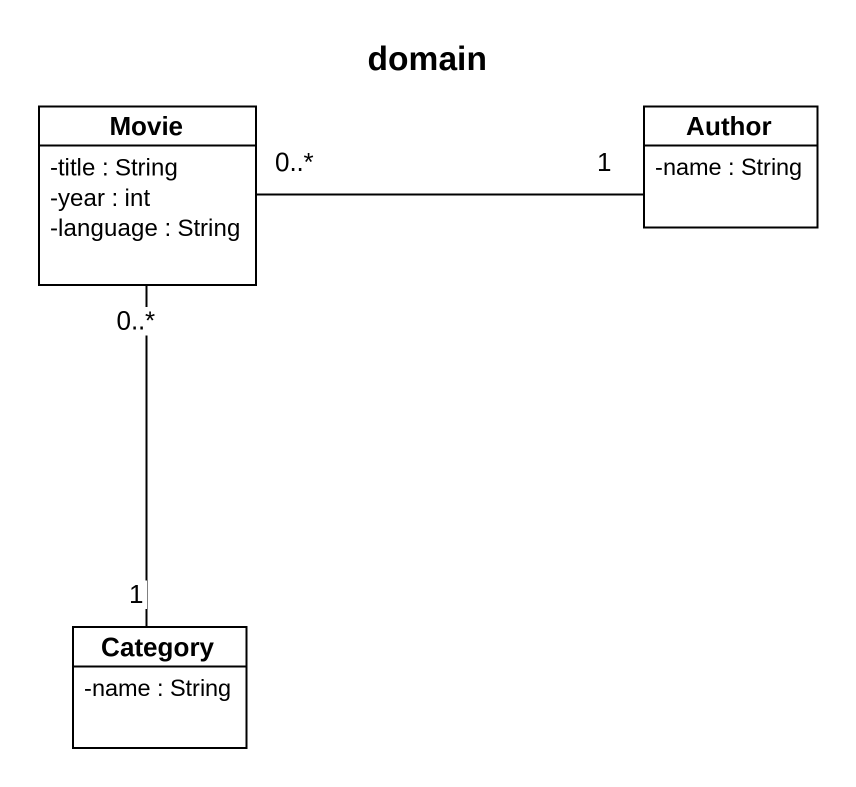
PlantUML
@startuml
title domain
hide circle
hide empty members
skinparam classAttributeIconSize 0
class Movie {
  -title : String
  -year : int
  -language : String
}
class Author {
  -name : String
}
class Category {
  -name : String
}
Movie "0..*" -right- "1" Author
Movie "0..*" -- "1" Category
@enduml
